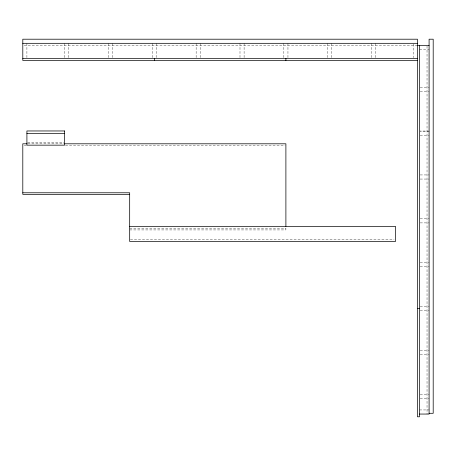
<?xml version="1.0" encoding="UTF-8"?>
<svg xmlns="http://www.w3.org/2000/svg" width="456" height="456" viewBox="0 0 456 456"><rect width="100%" height="100%" fill="white"/><g stroke="black" fill="none" stroke-linecap="round" stroke-linejoin="round"><path stroke-width="0.34" stroke-dasharray="2.28 1.71" d="M24.168 45.446L417.439 45.446M419.497 49.556L429.09 49.556M420.181 87.239L429.09 87.239M420.181 91.348L429.09 91.399M420.181 135.198L429.09 135.198M27.622 142.511L63.88 142.511M27.776 143.8L64.039 143.8M24.219 145.373L26.357 145.373M65.464 145.373L285.182 145.373M420.181 174.939L429.09 174.939M420.181 179.048L429.09 179.048M420.181 218.789L429.09 218.789M420.181 222.898L429.09 222.898M129.681 228.353L285.895 228.353M129.681 229.927L285.895 229.927L285.895 227.088M130.393 239.485L394.098 239.485M420.181 262.633L429.09 262.633M420.181 266.749L429.09 266.749M420.181 306.483L429.09 306.483M420.181 310.593L429.09 310.593M420.181 350.333L429.09 350.333M420.181 354.443L429.09 354.443M420.181 394.183L429.09 394.183M420.181 398.293L429.09 398.293M419.497 409.944L429.09 409.944M427.033 46.13L427.033 414.054M413.33 44.004L413.33 57.712M375.647 43.32L375.647 57.712M371.537 43.32L371.537 57.712M331.797 43.32L331.797 57.712M327.687 43.32L327.687 57.712M287.953 43.32L287.953 57.712M283.837 43.32L283.837 57.712M244.102 43.32L244.102 57.712M239.993 43.32L239.993 57.712M200.252 43.32L200.252 57.712M196.143 43.32L196.143 57.712M156.402 43.32L156.402 57.712M152.293 43.32L152.293 57.712M112.552 43.32L112.552 57.712M108.442 43.32L108.442 57.712M68.702 43.32L68.702 57.712M64.592 43.32L64.592 57.712M26.91 43.32L26.91 58.391M429.09 131.089L420.181 131.089L429.09 131.134"/><path stroke-width="0.68" d="M22.8 43.32L417.439 43.32M417.439 45.446L429.09 45.446M22.8 58.391L417.439 58.391M417.439 60.448L22.8 60.448L22.8 39.205L417.439 39.205L417.439 416.795L419.497 416.795L419.497 45.446M26.91 133.608L64.592 133.608M27.064 143.8L22.8 143.8L22.8 194.359L129.681 194.359M64.752 143.8L285.895 143.8L285.895 226.375M22.8 192.78L129.681 192.78L129.681 241.469L395.517 241.463L395.517 226.393L129.681 226.393M417.439 308.541L419.497 308.541M429.09 413.296L433.2 413.296L433.2 39.205L429.09 39.205L429.09 414.054L419.497 414.054M285.895 58.391L285.895 60.448M154.345 58.391L154.345 60.448M64.592 130.963L26.91 130.963L26.91 145.156L64.592 145.156L64.592 130.963"/></g></svg>
